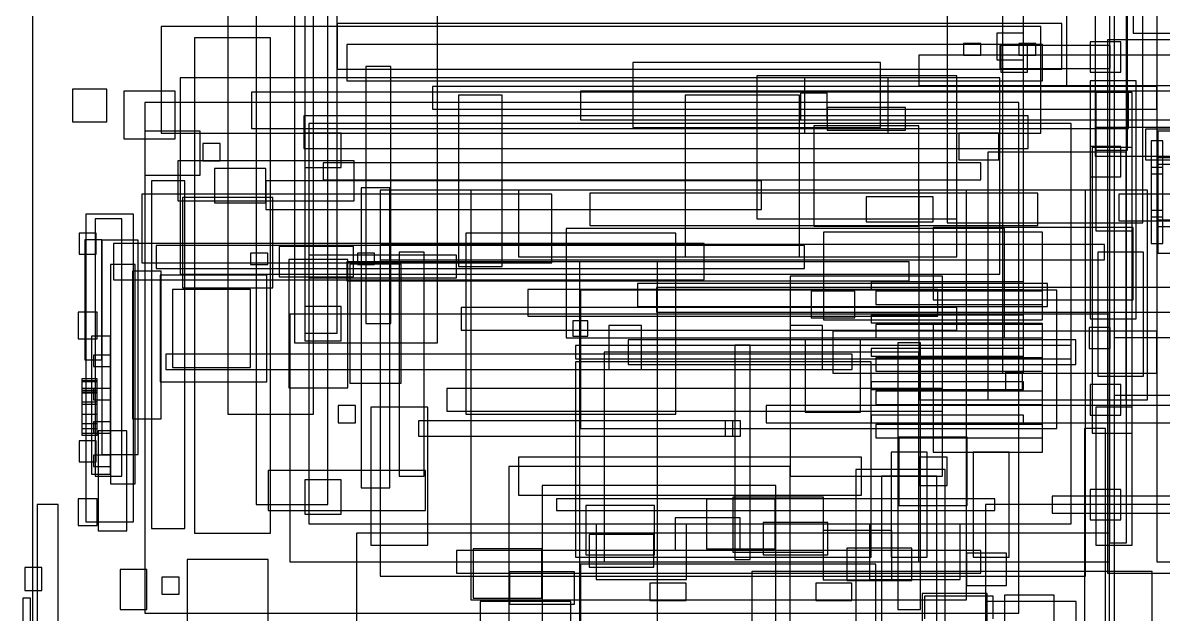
# Model space of a CAD drawing. Header units: millimetres. Extents: x -18 to 5970, y -985 to 4490.
# Drawn here: x -10 to 1186, y 3205 to 3826 of the extents above; entities that cross this region are included whole.
import ezdxf

# ---------------------------------------------------------------- set-up
doc = ezdxf.new("R2010")
doc.units = ezdxf.units.MM

msp = doc.modelspace()

# ---------------------------------------------------------------- linework, layer by layer
at = {"layer": 'AS_FITTED_ROUTES'}
for p, q in [((705, 3594), (85, 3594)), ((85, 3594), (85, 3556)), ((810, 3592), (130, 3592)), ((130, 3592), (130, 3568)), ((1125, 3593), (365, 3593)), ((365, 3593), (365, 3577)), ((705, 3556), (705, 3594)), ((810, 3568), (810, 3592)), ((1125, 3577), (1125, 3593)), ((130, 3568), (810, 3568)), ((920, 3575), (330, 3575)), ((330, 3575), (330, 3555)), ((365, 3577), (1125, 3577)), ((920, 3555), (920, 3575)), ((85, 3556), (705, 3556)), ((330, 3555), (920, 3555)), ((950, 3546), (520, 3546)), ((520, 3546), (520, 3518)), ((1065, 3552), (635, 3552)), ((635, 3552), (635, 3528)), ((1305, 3548), (655, 3548)), ((655, 3548), (655, 3522)), ((950, 3518), (950, 3546)), ((1065, 3528), (1065, 3552)), ((520, 3518), (950, 3518)), ((635, 3528), (1065, 3528)), ((655, 3522), (1305, 3522)), ((1131, 3506), (1109, 3506)), ((1109, 3506), (1109, 3484)), ((1131, 3484), (1131, 3506)), ((1095, 3493), (625, 3493)), ((625, 3493), (625, 3467)), ((1095, 3467), (1095, 3493)), ((1109, 3484), (1131, 3484)), ((860, 3478), (140, 3478)), ((140, 3478), (140, 3462)), ((860, 3462), (860, 3478)), ((140, 3462), (860, 3462)), ((625, 3467), (1095, 3467)), ((1039, 3459), (1021, 3459)), ((1021, 3459), (1021, 3441)), ((1039, 3441), (1039, 3459)), ((955, 3442), (435, 3442)), ((435, 3442), (435, 3418)), ((955, 3418), (955, 3442)), ((1021, 3441), (1039, 3441)), ((339, 3424), (321, 3424)), ((321, 3424), (321, 3406)), ((339, 3406), (339, 3424)), ((1330, 3424), (770, 3424)), ((770, 3424), (770, 3406)), ((435, 3418), (955, 3418)), ((321, 3406), (339, 3406)), ((770, 3406), (1330, 3406)), ((1126, 3400), (1104, 3400)), ((1104, 3400), (1104, 3120)), ((1126, 3120), (1126, 3400)), ((1850, 3329), (1070, 3329)), ((1070, 3329), (1070, 3311)), ((1010, 3326), (550, 3326)), ((550, 3326), (550, 3314)), ((1010, 3314), (1010, 3326)), ((550, 3314), (1010, 3314)), ((1070, 3311), (1850, 3311)), ((995, 3272), (445, 3272)), ((445, 3272), (445, 3248)), ((995, 3248), (995, 3272)), ((154, 3244), (136, 3244)), ((136, 3244), (136, 3226)), ((154, 3226), (154, 3244)), ((445, 3248), (995, 3248)), ((136, 3226), (154, 3226))]:
    msp.add_line(p, q, dxfattribs=at)
at = {"layer": 'BODY'}
for p, q in [((1155, 4335), (1155, 3815)), ((1180, 4110), (1180, 3260)), ((1180, 4110), (1180, 3260)), ((1115, 4077), (1115, 3692)), ((1115, 4077), (1115, 3692)), ((1149, 3692), (1149, 4077)), ((1149, 3692), (1149, 4077)), ((1130, 4060), (1130, 3280)), ((1130, 4060), (1130, 3280)), ((1148, 3280), (1148, 4060)), ((1148, 3280), (1148, 4060)), ((1018, 3968), (1018, 3458)), ((1018, 3968), (1018, 3458)), ((1040, 3458), (1040, 3968)), ((1040, 3458), (1040, 3968)), ((1135, 3970), (1135, 3190)), ((960, 3910), (960, 3616)), ((960, 3910), (960, 3616)), ((1165, 3616), (1165, 3910)), ((1165, 3616), (1165, 3910)), ((1085, 3870), (1085, 3760)), ((1058, 3822), (135, 3822)), ((135, 3822), (135, 3710)), ((1080, 3825), (320, 3825)), ((320, 3825), (320, 3777)), ((1058, 3710), (1058, 3822)), ((1080, 3777), (1080, 3825)), ((250, 3810), (170, 3810)), ((170, 3810), (170, 3290)), ((250, 3290), (250, 3810)), ((1040, 3815), (1012, 3815)), ((1012, 3815), (1012, 3787)), ((1040, 3787), (1040, 3815)), ((1142, 3806), (1110, 3806)), ((1110, 3806), (1110, 3774)), ((1142, 3806), (1110, 3806)), ((1110, 3806), (1110, 3774)), ((1938, 3808), (1128, 3808)), ((1128, 3808), (1128, 3248)), ((1938, 3808), (1128, 3808)), ((1128, 3808), (1128, 3248)), ((1142, 3774), (1142, 3806)), ((1142, 3774), (1142, 3806)), ((1155, 3815), (1235, 3815)), ((1060, 3803), (330, 3803)), ((330, 3803), (330, 3765)), ((1060, 3803), (330, 3803)), ((330, 3803), (330, 3765)), ((995, 3804), (977, 3804)), ((977, 3804), (977, 3792)), ((995, 3804), (977, 3804)), ((977, 3804), (977, 3792)), ((995, 3792), (995, 3804)), ((995, 3792), (995, 3804)), ((1131, 3802), (1015, 3802)), ((1015, 3802), (1015, 3778)), ((1131, 3802), (1015, 3802)), ((1015, 3802), (1015, 3778)), ((1044, 3802), (1016, 3802)), ((1016, 3802), (1016, 3774)), ((1044, 3802), (1016, 3802)), ((1016, 3802), (1016, 3774)), ((1053, 3804), (1035, 3804)), ((1035, 3804), (1035, 3792)), ((1053, 3804), (1035, 3804)), ((1035, 3804), (1035, 3792)), ((1044, 3774), (1044, 3802)), ((1044, 3774), (1044, 3802)), ((1053, 3792), (1053, 3804)), ((1053, 3792), (1053, 3804)), ((1060, 3765), (1060, 3803)), ((1060, 3765), (1060, 3803)), ((1131, 3778), (1131, 3802)), ((1131, 3778), (1131, 3802)), ((1450, 3792), (930, 3792)), ((930, 3792), (930, 3760)), ((977, 3792), (995, 3792)), ((977, 3792), (995, 3792)), ((1012, 3787), (1040, 3787)), ((1035, 3792), (1053, 3792)), ((1035, 3792), (1053, 3792)), ((320, 3777), (1080, 3777)), ((1015, 3778), (1131, 3778)), ((1015, 3778), (1131, 3778)), ((1016, 3774), (1044, 3774)), ((1016, 3774), (1044, 3774)), ((1110, 3774), (1142, 3774)), ((1110, 3774), (1142, 3774)), ((1015, 3768), (155, 3768)), ((155, 3768), (155, 3562)), ((1015, 3768), (155, 3768)), ((155, 3768), (155, 3562)), ((330, 3765), (1060, 3765)), ((330, 3765), (1060, 3765)), ((1180, 3759), (420, 3759)), ((420, 3759), (420, 3735)), ((1180, 3759), (420, 3759)), ((420, 3759), (420, 3735)), ((898, 3768), (810, 3768)), ((810, 3768), (810, 3710)), ((898, 3768), (810, 3768)), ((810, 3768), (810, 3710)), ((898, 3710), (898, 3768)), ((898, 3710), (898, 3768)), ((930, 3760), (1450, 3760)), ((1015, 3562), (1015, 3768)), ((1015, 3562), (1015, 3768)), ((1085, 3760), (1275, 3760)), ((1180, 3735), (1180, 3759)), ((1180, 3735), (1180, 3759)), ((78, 3756), (42, 3756)), ((42, 3756), (42, 3722)), ((78, 3722), (78, 3756)), ((150, 3754), (96, 3754)), ((96, 3754), (96, 3704)), ((150, 3704), (150, 3754)), ((1150, 3753), (230, 3753)), ((230, 3753), (230, 3715)), ((1225, 3754), (575, 3754)), ((575, 3754), (575, 3724)), ((1225, 3754), (575, 3754)), ((575, 3754), (575, 3724)), ((834, 3752), (806, 3752)), ((806, 3752), (806, 3724)), ((834, 3752), (806, 3752)), ((806, 3752), (806, 3724)), ((834, 3724), (834, 3752)), ((834, 3724), (834, 3752)), ((1154, 3752.5), (1116, 3752.5)), ((1116, 3752.5), (1116, 3607.5)), ((1154, 3752.5), (1116, 3752.5)), ((1116, 3752.5), (1116, 3607.5)), ((1150, 3715), (1150, 3753)), ((1154, 3607.5), (1154, 3752.5)), ((1154, 3607.5), (1154, 3752.5)), ((1035, 3742), (118, 3742)), ((118, 3742), (118, 3206)), ((1035, 3742), (118, 3742)), ((118, 3742), (118, 3206)), ((420, 3735), (1180, 3735)), ((420, 3735), (1180, 3735)), ((1035, 3206), (1035, 3742)), ((1035, 3206), (1035, 3742)), ((42, 3722), (78, 3722)), ((1045, 3728), (285, 3728)), ((285, 3728), (285, 3694)), ((575, 3724), (1225, 3724)), ((575, 3724), (1225, 3724)), ((806, 3724), (834, 3724)), ((806, 3724), (834, 3724)), ((1045, 3694), (1045, 3728)), ((176, 3712), (118, 3712)), ((118, 3712), (118, 3666)), ((135, 3710), (1058, 3710)), ((176, 3666), (176, 3712)), ((230, 3715), (1150, 3715)), ((1090, 3720), (290, 3720)), ((290, 3720), (290, 3300)), ((1090, 3720), (290, 3720)), ((290, 3720), (290, 3300)), ((810, 3710), (898, 3710)), ((810, 3710), (898, 3710)), ((1014, 3710), (972, 3710)), ((972, 3710), (972, 3682)), ((1014, 3682), (1014, 3710)), ((1090, 3300), (1090, 3720)), ((1090, 3300), (1090, 3720)), ((1675, 3716), (1115, 3716)), ((1115, 3716), (1115, 3686)), ((1675, 3716), (1115, 3716)), ((1115, 3716), (1115, 3686)), ((96, 3704), (150, 3704)), ((285, 3694), (1045, 3694)), ((1142, 3696), (1110, 3696)), ((1110, 3696), (1110, 3664)), ((1142, 3696), (1110, 3696)), ((1110, 3696), (1110, 3664)), ((1115, 3692), (1149, 3692)), ((1115, 3692), (1149, 3692)), ((1115, 3686), (1675, 3686)), ((1115, 3686), (1675, 3686)), ((1142, 3664), (1142, 3696)), ((1142, 3664), (1142, 3696)), ((995, 3679), (305, 3679)), ((305, 3679), (305, 3661)), ((972, 3682), (1014, 3682)), ((995, 3661), (995, 3679)), ((118, 3666), (176, 3666)), ((1110, 3664), (1142, 3664)), ((1110, 3664), (1142, 3664)), ((305, 3661), (995, 3661)), ((1105, 3650), (365, 3650)), ((365, 3650), (365, 3245)), ((1105, 3650), (365, 3650)), ((365, 3650), (365, 3245)), ((1105, 3245), (1105, 3650)), ((1105, 3245), (1105, 3650)), ((1920, 3646), (1140, 3646)), ((1140, 3646), (1140, 3618)), ((1920, 3646), (1140, 3646)), ((1140, 3646), (1140, 3618)), ((960, 3616), (1165, 3616)), ((960, 3616), (1165, 3616)), ((1140, 3618), (1920, 3618)), ((1140, 3618), (1920, 3618)), ((1116, 3607.5), (1154, 3607.5)), ((1116, 3607.5), (1154, 3607.5)), ((155, 3562), (1015, 3562)), ((155, 3562), (1015, 3562)), ((1040, 3554), (880, 3554)), ((880, 3554), (880, 3546)), ((1040, 3554), (880, 3554)), ((880, 3554), (880, 3546)), ((1040, 3546), (1040, 3554)), ((1040, 3546), (1040, 3554)), ((880, 3546), (1040, 3546)), ((880, 3546), (1040, 3546)), ((1060, 3544), (885, 3544)), ((885, 3544), (885, 3530)), ((1060, 3544), (885, 3544)), ((885, 3544), (885, 3530)), ((1060, 3530), (1060, 3544)), ((1060, 3530), (1060, 3544)), ((885, 3530), (1060, 3530)), ((885, 3530), (1060, 3530)), ((1130, 3520), (270, 3520)), ((270, 3520), (270, 3260)), ((1130, 3520), (270, 3520)), ((270, 3520), (270, 3260)), ((1040, 3519), (880, 3519)), ((880, 3519), (880, 3511)), ((1040, 3519), (880, 3519)), ((880, 3519), (880, 3511)), ((1040, 3511), (1040, 3519)), ((1040, 3511), (1040, 3519)), ((1130, 3260), (1130, 3520)), ((1130, 3260), (1130, 3520)), ((880, 3511), (1040, 3511)), ((880, 3511), (1040, 3511)), ((1060, 3509), (885, 3509)), ((885, 3509), (885, 3495)), ((1060, 3509), (885, 3509)), ((885, 3509), (885, 3495)), ((1060, 3495), (1060, 3509)), ((1060, 3495), (1060, 3509)), ((885, 3495), (1060, 3495)), ((885, 3495), (1060, 3495)), ((1040, 3484), (880, 3484)), ((880, 3484), (880, 3476)), ((1040, 3484), (880, 3484)), ((880, 3484), (880, 3476)), ((1040, 3476), (1040, 3484)), ((1040, 3476), (1040, 3484)), ((880, 3476), (1040, 3476)), ((880, 3476), (1040, 3476)), ((1060, 3474), (885, 3474)), ((885, 3474), (885, 3460)), ((1060, 3474), (885, 3474)), ((885, 3474), (885, 3460)), ((1060, 3460), (1060, 3474)), ((1060, 3460), (1060, 3474)), ((885, 3460), (1060, 3460)), ((885, 3460), (1060, 3460)), ((1018, 3458), (1040, 3458)), ((1018, 3458), (1040, 3458)), ((1040, 3449), (880, 3449)), ((880, 3449), (880, 3441)), ((1040, 3449), (880, 3449)), ((880, 3449), (880, 3441)), ((1040, 3441), (1040, 3449)), ((1040, 3441), (1040, 3449)), ((1142, 3446), (1110, 3446)), ((1110, 3446), (1110, 3414)), ((1142, 3446), (1110, 3446)), ((1110, 3446), (1110, 3414)), ((1142, 3414), (1142, 3446)), ((1142, 3414), (1142, 3446)), ((880, 3441), (1040, 3441)), ((880, 3441), (1040, 3441)), ((1060, 3439), (885, 3439)), ((885, 3439), (885, 3425)), ((1060, 3439), (885, 3439)), ((885, 3439), (885, 3425)), ((1060, 3425), (1060, 3439)), ((1060, 3425), (1060, 3439)), ((885, 3425), (1060, 3425)), ((885, 3425), (1060, 3425)), ((1154, 3422.5), (1116, 3422.5)), ((1116, 3422.5), (1116, 3277.5)), ((1154, 3422.5), (1116, 3422.5)), ((1116, 3422.5), (1116, 3277.5)), ((1154, 3277.5), (1154, 3422.5)), ((1154, 3277.5), (1154, 3422.5)), ((1040, 3414), (880, 3414)), ((880, 3414), (880, 3406)), ((1040, 3414), (880, 3414)), ((880, 3414), (880, 3406)), ((1040, 3406), (1040, 3414)), ((1040, 3406), (1040, 3414)), ((1110, 3414), (1142, 3414)), ((1110, 3414), (1142, 3414)), ((880, 3406), (1040, 3406)), ((880, 3406), (1040, 3406)), ((1060, 3404), (885, 3404)), ((885, 3404), (885, 3390)), ((1060, 3404), (885, 3404)), ((885, 3404), (885, 3390)), ((1060, 3390), (1060, 3404)), ((1060, 3390), (1060, 3404)), ((885, 3390), (1060, 3390)), ((885, 3390), (1060, 3390)), ((1142, 3336), (1110, 3336)), ((1110, 3336), (1110, 3304)), ((1142, 3336), (1110, 3336)), ((1110, 3336), (1110, 3304)), ((1142, 3304), (1142, 3336)), ((1142, 3304), (1142, 3336)), ((652.796, 3319.15), (580.796, 3319.15)), ((580.796, 3319.15), (580.796, 3267.15)), ((652.796, 3319.15), (580.796, 3319.15)), ((580.796, 3319.15), (580.796, 3267.15)), ((652.796, 3267.15), (652.796, 3319.15)), ((652.796, 3267.15), (652.796, 3319.15)), ((779.334, 3325.781), (707.334, 3325.781)), ((707.334, 3325.781), (707.334, 3273.781)), ((779.334, 3325.781), (707.334, 3325.781)), ((707.334, 3325.781), (707.334, 3273.781)), ((779.334, 3273.781), (779.334, 3325.781)), ((779.334, 3273.781), (779.334, 3325.781)), ((3050, 3320), (1000, 3320)), ((1000, 3320), (1000, 3165)), ((3050, 3320), (1000, 3320)), ((1000, 3320), (1000, 3165)), ((742.632, 3306.079), (674.632, 3306.079)), ((674.632, 3306.079), (674.632, 3272.079)), ((742.632, 3306.079), (674.632, 3306.079)), ((674.632, 3306.079), (674.632, 3272.079)), ((742.632, 3272.079), (742.632, 3306.079)), ((742.632, 3272.079), (742.632, 3306.079)), ((1110, 3304), (1142, 3304)), ((1110, 3304), (1142, 3304)), ((290, 3300), (1090, 3300)), ((290, 3300), (1090, 3300)), ((834.639, 3301.257), (766.639, 3301.257)), ((766.639, 3301.257), (766.639, 3267.257)), ((834.639, 3301.257), (766.639, 3301.257)), ((766.639, 3301.257), (766.639, 3267.257)), ((901.728, 3292.986), (829.728, 3292.986)), ((829.728, 3292.986), (829.728, 3240.986)), ((901.728, 3292.986), (829.728, 3292.986)), ((829.728, 3292.986), (829.728, 3240.986)), ((834.639, 3267.257), (834.639, 3301.257)), ((834.639, 3267.257), (834.639, 3301.257)), ((901.728, 3240.986), (901.728, 3292.986)), ((901.728, 3240.986), (901.728, 3292.986)), ((170, 3290), (250, 3290)), ((652.192, 3288.499), (584.192, 3288.499)), ((584.192, 3288.499), (584.192, 3254.499)), ((652.192, 3288.499), (584.192, 3288.499)), ((584.192, 3288.499), (584.192, 3254.499)), ((652.192, 3254.499), (652.192, 3288.499)), ((652.192, 3254.499), (652.192, 3288.499)), ((1130, 3280), (1148, 3280)), ((1130, 3280), (1148, 3280)), ((534.5, 3273.74), (462.5, 3273.74)), ((462.5, 3273.74), (462.5, 3221.74)), ((534.5, 3273.74), (462.5, 3273.74)), ((462.5, 3273.74), (462.5, 3221.74)), ((534.5, 3221.74), (534.5, 3273.74)), ((534.5, 3221.74), (534.5, 3273.74)), ((580.796, 3267.15), (652.796, 3267.15)), ((580.796, 3267.15), (652.796, 3267.15)), ((674.632, 3272.079), (742.632, 3272.079)), ((674.632, 3272.079), (742.632, 3272.079)), ((707.334, 3273.781), (779.334, 3273.781)), ((707.334, 3273.781), (779.334, 3273.781)), ((766.639, 3267.257), (834.639, 3267.257)), ((766.639, 3267.257), (834.639, 3267.257)), ((922.746, 3274.32), (854.746, 3274.32)), ((854.746, 3274.32), (854.746, 3240.32)), ((922.746, 3274.32), (854.746, 3274.32)), ((854.746, 3274.32), (854.746, 3240.32)), ((922.746, 3240.32), (922.746, 3274.32)), ((922.746, 3240.32), (922.746, 3274.32)), ((1022, 3269), (980, 3269)), ((980, 3269), (980, 3235)), ((1022, 3235), (1022, 3269)), ((1116, 3277.5), (1154, 3277.5)), ((1116, 3277.5), (1154, 3277.5)), ((270, 3260), (1130, 3260)), ((270, 3260), (1130, 3260)), ((584.192, 3254.499), (652.192, 3254.499)), ((584.192, 3254.499), (652.192, 3254.499)), ((1180, 3260), (1980, 3260)), ((1180, 3260), (1980, 3260)), ((120, 3252), (92, 3252)), ((92, 3252), (92, 3210)), ((120, 3210), (120, 3252)), ((365, 3245), (1105, 3245)), ((365, 3245), (1105, 3245)), ((568.691, 3249.562), (500.691, 3249.562)), ((500.691, 3249.562), (500.691, 3215.562)), ((568.691, 3249.562), (500.691, 3249.562)), ((500.691, 3249.562), (500.691, 3215.562)), ((568.691, 3215.562), (568.691, 3249.562)), ((568.691, 3215.562), (568.691, 3249.562)), ((1128, 3248), (1938, 3248)), ((1128, 3248), (1938, 3248)), ((829.728, 3240.986), (901.728, 3240.986)), ((829.728, 3240.986), (901.728, 3240.986)), ((854.746, 3240.32), (922.746, 3240.32)), ((854.746, 3240.32), (922.746, 3240.32)), ((980, 3235), (1022, 3235)), ((462.5, 3221.74), (534.5, 3221.74)), ((462.5, 3221.74), (534.5, 3221.74)), ((1001.72, 3226.868), (933.72, 3226.868)), ((933.72, 3226.868), (933.72, 3192.868)), ((1001.72, 3226.868), (933.72, 3226.868)), ((933.72, 3226.868), (933.72, 3192.868)), ((1007.998, 3223.974), (935.998, 3223.974)), ((935.998, 3223.974), (935.998, 3200)), ((1007.998, 3223.974), (935.998, 3223.974)), ((935.998, 3223.974), (935.998, 3200)), ((1001.72, 3192.868), (1001.72, 3226.868)), ((1001.72, 3192.868), (1001.72, 3226.868)), ((1007.998, 3200), (1007.998, 3223.974)), ((1007.998, 3200), (1007.998, 3223.974)), ((92, 3210), (120, 3210)), ((500.691, 3215.562), (568.691, 3215.562)), ((500.691, 3215.562), (568.691, 3215.562)), ((118, 3206), (1035, 3206)), ((118, 3206), (1035, 3206))]:
    msp.add_line(p, q, dxfattribs=at)
at = {"layer": 'CHASSIS'}
for p, q in [((795, 3360), (500, 3360)), ((500, 3360), (500, 3100)), ((795, 3100), (795, 3360)), ((780, 3340), (535, 3340)), ((535, 3340), (535, 3110)), ((780, 3110), (780, 3340))]:
    msp.add_line(p, q, dxfattribs=at)
at = {"layer": 'DATUM'}
for p, q in [((286, 3865), (286, 3500)), ((320, 3500), (320, 3865)), ((205, 3845), (205, 3415)), ((295, 3415), (295, 3845)), ((197, 3699), (179, 3699)), ((179, 3699), (179, 3681)), ((197, 3681), (197, 3699)), ((337.5, 3681), (152.5, 3681)), ((152.5, 3681), (152.5, 3639)), ((179, 3681), (197, 3681)), ((337.5, 3639), (337.5, 3681)), ((765, 3660), (245, 3660)), ((245, 3660), (245, 3630)), ((375, 3652.5), (345, 3652.5)), ((345, 3652.5), (345, 3337.5)), ((375, 3337.5), (375, 3652.5)), ((765, 3630), (765, 3660)), ((152.5, 3639), (337.5, 3639)), ((245, 3630), (765, 3630)), ((583, 3513), (567, 3513)), ((567, 3513), (567, 3497)), ((583, 3497), (583, 3513)), ((286, 3500), (320, 3500)), ((567, 3497), (583, 3497)), ((753, 3487.5), (737, 3487.5)), ((737, 3487.5), (737, 3262.5)), ((753, 3262.5), (753, 3487.5)), ((205, 3415), (295, 3415)), ((735, 3408), (405, 3408)), ((405, 3408), (405, 3392)), ((743, 3408), (727, 3408)), ((727, 3408), (727, 3392)), ((735, 3392), (735, 3408)), ((743, 3392), (743, 3408)), ((405, 3392), (735, 3392)), ((727, 3392), (743, 3392)), ((412.5, 3356), (247.5, 3356)), ((247.5, 3356), (247.5, 3314)), ((412.5, 3314), (412.5, 3356)), ((345, 3337.5), (375, 3337.5)), ((247.5, 3314), (412.5, 3314)), ((737, 3262.5), (753, 3262.5))]:
    msp.add_line(p, q, dxfattribs=at)
at = {"layer": 'ENGINE_BAY'}
for p, q in [((235, 3840), (235, 3320)), ((310, 3320), (310, 3840)), ((890, 3784), (630, 3784)), ((630, 3784), (630, 3716)), ((890, 3716), (890, 3784)), ((376, 3780), (350, 3780)), ((350, 3780), (350, 3510)), ((376, 3510), (376, 3780)), ((970, 3770), (760, 3770)), ((760, 3770), (760, 3620)), ((970, 3620), (970, 3770)), ((1158, 3765), (1110, 3765)), ((1110, 3765), (1110, 3515)), ((1158, 3515), (1158, 3765)), ((493, 3750), (447, 3750)), ((447, 3750), (447, 3570)), ((493, 3750), (447, 3750)), ((447, 3750), (447, 3570)), ((493, 3750), (447, 3750)), ((447, 3750), (447, 3570)), ((493, 3750), (447, 3750)), ((447, 3750), (447, 3570)), ((493, 3750), (447, 3750)), ((447, 3750), (447, 3570)), ((493, 3750), (447, 3750)), ((447, 3750), (447, 3570)), ((493, 3570), (493, 3750)), ((493, 3570), (493, 3750)), ((493, 3570), (493, 3750)), ((493, 3570), (493, 3750)), ((493, 3570), (493, 3750)), ((493, 3570), (493, 3750)), ((805, 3750), (685, 3750)), ((685, 3750), (685, 3580)), ((805, 3580), (805, 3750)), ((916, 3737), (834, 3737)), ((834, 3737), (834, 3713)), ((916, 3713), (916, 3737)), ((324, 3709.865), (286, 3709.865)), ((286, 3709.865), (286, 3673.865)), ((324, 3709.865), (286, 3709.865)), ((286, 3709.865), (286, 3673.865)), ((324, 3673.865), (324, 3709.865)), ((324, 3673.865), (324, 3709.865)), ((630, 3716), (890, 3716)), ((930, 3717.5), (820, 3717.5)), ((820, 3717.5), (820, 3612.5)), ((834, 3713), (916, 3713)), ((930, 3612.5), (930, 3717.5)), ((1147.5, 3690), (1002.5, 3690)), ((1002.5, 3690), (1002.5, 3430)), ((1154, 3695), (1112, 3695)), ((1112, 3695), (1112, 3395)), ((1147.5, 3430), (1147.5, 3690)), ((1154, 3395), (1154, 3695)), ((286, 3673.865), (324, 3673.865)), ((286, 3673.865), (324, 3673.865)), ((245, 3673), (191, 3673)), ((191, 3673), (191, 3637)), ((245, 3637), (245, 3673)), ((980, 3650), (460, 3650)), ((460, 3650), (460, 3220)), ((970, 3650), (510, 3650)), ((510, 3650), (510, 3580)), ((1170, 3650), (930, 3650)), ((930, 3650), (930, 3430)), ((970, 3580), (970, 3650)), ((980, 3220), (980, 3650)), ((1170, 3430), (1170, 3650)), ((545, 3646), (115, 3646)), ((115, 3646), (115, 3574)), ((252.5, 3642.5), (157.5, 3642.5)), ((157.5, 3642.5), (157.5, 3547.5)), ((252.5, 3547.5), (252.5, 3642.5)), ((545, 3574), (545, 3646)), ((1055, 3647), (585, 3647)), ((585, 3647), (585, 3613)), ((945, 3643), (875, 3643)), ((875, 3643), (875, 3617)), ((945, 3617), (945, 3643)), ((1055, 3613), (1055, 3647)), ((191, 3637), (245, 3637)), ((760, 3620), (970, 3620)), ((875, 3617), (945, 3617)), ((675, 3605), (455, 3605)), ((455, 3605), (455, 3415)), ((1020, 3610), (560, 3610)), ((560, 3610), (560, 3495)), ((585, 3613), (1055, 3613)), ((675, 3415), (675, 3605)), ((820, 3612.5), (930, 3612.5)), ((1060, 3606), (830, 3606)), ((830, 3606), (830, 3514)), ((1155, 3611), (945, 3611)), ((945, 3611), (945, 3535)), ((1020, 3495), (1020, 3610)), ((1060, 3514), (1060, 3606)), ((1155, 3535), (1155, 3611)), ((411, 3585), (385, 3585)), ((385, 3585), (385, 3350)), ((411, 3350), (411, 3585)), ((510, 3580), (970, 3580)), ((685, 3580), (805, 3580)), ((115, 3574), (545, 3574)), ((331, 3577.5), (269, 3577.5)), ((269, 3577.5), (269, 3442.5)), ((331, 3442.5), (331, 3577.5)), ((387, 3572.5), (333, 3572.5)), ((333, 3572.5), (333, 3447.5)), ((387, 3447.5), (387, 3572.5)), ((447, 3570), (493, 3570)), ((447, 3570), (493, 3570)), ((447, 3570), (493, 3570)), ((447, 3570), (493, 3570)), ((447, 3570), (493, 3570)), ((447, 3570), (493, 3570)), ((656, 3575), (574, 3575)), ((574, 3575), (574, 3115)), ((656, 3115), (656, 3575)), ((955, 3560), (795, 3560)), ((795, 3560), (795, 3350)), ((955, 3350), (955, 3560)), ((157.5, 3547.5), (252.5, 3547.5)), ((1075, 3545), (575, 3545)), ((575, 3545), (575, 3400)), ((863, 3544), (817, 3544)), ((817, 3544), (817, 3516)), ((863, 3516), (863, 3544)), ((1075, 3400), (1075, 3545)), ((945, 3535), (1155, 3535)), ((324, 3528), (286, 3528)), ((286, 3528), (286, 3492)), ((324, 3528), (286, 3528)), ((286, 3528), (286, 3492)), ((324, 3492), (324, 3528)), ((324, 3492), (324, 3528)), ((970, 3527), (450, 3527)), ((450, 3527), (450, 3503)), ((970, 3503), (970, 3527)), ((350, 3510), (376, 3510)), ((639, 3508), (605, 3508)), ((605, 3508), (605, 3462)), ((639, 3462), (639, 3508)), ((829, 3508), (795, 3508)), ((795, 3508), (795, 3462)), ((817, 3516), (863, 3516)), ((829, 3462), (829, 3508)), ((830, 3514), (1060, 3514)), ((1110, 3515), (1158, 3515)), ((450, 3503), (970, 3503)), ((560, 3495), (1020, 3495)), ((1180, 3502), (840, 3502)), ((840, 3502), (840, 3458)), ((1180, 3458), (1180, 3502)), ((286, 3492), (324, 3492)), ((286, 3492), (324, 3492)), ((1090, 3487), (570, 3487)), ((570, 3487), (570, 3473)), ((869, 3493), (811, 3493)), ((811, 3493), (811, 3417)), ((869, 3417), (869, 3493)), ((1090, 3473), (1090, 3487)), ((570, 3473), (1090, 3473)), ((880, 3470), (570, 3470)), ((570, 3470), (570, 3265)), ((930, 3480), (600, 3480)), ((600, 3480), (600, 3260)), ((880, 3265), (880, 3470)), ((930, 3260), (930, 3480)), ((605, 3462), (639, 3462)), ((795, 3462), (829, 3462)), ((840, 3458), (1180, 3458)), ((333, 3447.5), (387, 3447.5)), ((269, 3442.5), (331, 3442.5)), ((415, 3422.5), (355, 3422.5)), ((355, 3422.5), (355, 3277.5)), ((415, 3277.5), (415, 3422.5)), ((930, 3430), (1170, 3430)), ((1002.5, 3430), (1147.5, 3430)), ((455, 3415), (675, 3415)), ((811, 3417), (869, 3417)), ((575, 3400), (1075, 3400)), ((1112, 3395), (1154, 3395)), ((870, 3370), (510, 3370)), ((510, 3370), (510, 3330)), ((870, 3330), (870, 3370)), ((324, 3346.135), (286, 3346.135)), ((286, 3346.135), (286, 3310.135)), ((324, 3346.135), (286, 3346.135)), ((286, 3346.135), (286, 3310.135)), ((324, 3310.135), (324, 3346.135)), ((324, 3310.135), (324, 3346.135)), ((385, 3350), (411, 3350)), ((795, 3350), (955, 3350)), ((510, 3330), (870, 3330)), ((235, 3320), (310, 3320)), ((286, 3310.135), (324, 3310.135)), ((286, 3310.135), (324, 3310.135)), ((355, 3277.5), (415, 3277.5)), ((247.5, 3262.5), (162.5, 3262.5)), ((162.5, 3262.5), (162.5, 3177.5)), ((247.5, 3177.5), (247.5, 3262.5)), ((570, 3265), (880, 3265)), ((885, 3257.5), (575, 3257.5)), ((575, 3257.5), (575, 3102.5)), ((600, 3260), (930, 3260)), ((885, 3102.5), (885, 3257.5)), ((460, 3220), (980, 3220))]:
    msp.add_line(p, q, dxfattribs=at)
at = {"layer": 'EXHAUST'}
for p, q in [((1072, 3225), (1020, 3225)), ((1020, 3225), (1020, 3090)), ((1072, 3090), (1072, 3225))]:
    msp.add_line(p, q, dxfattribs=at)
at = {"layer": 'FRONT_DETAIL'}
for p, q in [((160, 3660), (125, 3660)), ((125, 3660), (125, 3295)), ((160, 3295), (160, 3660)), ((106, 3625), (56, 3625)), ((56, 3625), (56, 3302)), ((94, 3620), (66, 3620)), ((66, 3620), (66, 3350)), ((94, 3620), (66, 3620)), ((66, 3620), (66, 3350)), ((94, 3350), (94, 3620)), ((94, 3350), (94, 3620)), ((106, 3302), (106, 3625)), ((67, 3605), (49, 3605)), ((49, 3605), (49, 3583)), ((67, 3605), (49, 3605)), ((49, 3605), (49, 3583)), ((67, 3583), (67, 3605)), ((67, 3583), (67, 3605)), ((73, 3598), (55, 3598)), ((55, 3598), (55, 3472)), ((73, 3598), (55, 3598)), ((55, 3598), (55, 3472)), ((73, 3472), (73, 3598)), ((73, 3472), (73, 3598)), ((111, 3597.5), (73, 3597.5)), ((73, 3597.5), (73, 3372.5)), ((111, 3597.5), (73, 3597.5)), ((73, 3597.5), (73, 3372.5)), ((111, 3372.5), (111, 3597.5)), ((111, 3372.5), (111, 3597.5)), ((337, 3591), (259, 3591)), ((259, 3591), (259, 3559)), ((337, 3591), (259, 3591)), ((259, 3591), (259, 3559)), ((337, 3559), (337, 3591)), ((337, 3559), (337, 3591)), ((49, 3583), (67, 3583)), ((49, 3583), (67, 3583)), ((247, 3584), (229, 3584)), ((229, 3584), (229, 3572)), ((247, 3584), (229, 3584)), ((229, 3584), (229, 3572)), ((247, 3572), (247, 3584)), ((247, 3572), (247, 3584)), ((445, 3582), (290, 3582)), ((290, 3582), (290, 3558)), ((445, 3582), (290, 3582)), ((290, 3582), (290, 3558)), ((359, 3584), (341, 3584)), ((341, 3584), (341, 3572)), ((359, 3584), (341, 3584)), ((341, 3584), (341, 3572)), ((359, 3572), (359, 3584)), ((359, 3572), (359, 3584)), ((445, 3558), (445, 3582)), ((445, 3558), (445, 3582)), ((108, 3572), (82, 3572)), ((82, 3572), (82, 3342)), ((108, 3572), (82, 3572)), ((82, 3572), (82, 3342)), ((108, 3572), (82, 3572)), ((82, 3572), (82, 3342)), ((108, 3572), (82, 3572)), ((82, 3572), (82, 3342)), ((108, 3572), (82, 3572)), ((82, 3572), (82, 3342)), ((108, 3572), (82, 3572)), ((82, 3572), (82, 3342)), ((108, 3572), (82, 3572)), ((82, 3572), (82, 3342)), ((108, 3342), (108, 3572)), ((108, 3342), (108, 3572)), ((108, 3342), (108, 3572)), ((108, 3342), (108, 3572)), ((108, 3342), (108, 3572)), ((108, 3342), (108, 3572)), ((108, 3342), (108, 3572)), ((229, 3572), (247, 3572)), ((229, 3572), (247, 3572)), ((341, 3572), (359, 3572)), ((341, 3572), (359, 3572)), ((135, 3565), (105, 3565)), ((105, 3565), (105, 3410)), ((246, 3561), (134, 3561)), ((134, 3561), (134, 3449)), ((246, 3561), (134, 3561)), ((134, 3561), (134, 3449)), ((135, 3410), (135, 3565)), ((246, 3449), (246, 3561)), ((246, 3449), (246, 3561)), ((259, 3559), (337, 3559)), ((259, 3559), (337, 3559)), ((290, 3558), (445, 3558)), ((290, 3558), (445, 3558)), ((229, 3546), (147, 3546)), ((147, 3546), (147, 3464)), ((229, 3546), (147, 3546)), ((147, 3546), (147, 3464)), ((229, 3464), (229, 3546)), ((229, 3464), (229, 3546)), ((68, 3522), (48, 3522)), ((48, 3522), (48, 3494)), ((68, 3522), (48, 3522)), ((48, 3522), (48, 3494)), ((68, 3494), (68, 3522)), ((68, 3494), (68, 3522)), ((48, 3494), (68, 3494)), ((48, 3494), (68, 3494)), ((82, 3497), (62, 3497)), ((62, 3497), (62, 3352)), ((82, 3497), (62, 3497)), ((62, 3497), (62, 3352)), ((82, 3497), (62, 3497)), ((62, 3497), (62, 3352)), ((82, 3497), (62, 3497)), ((62, 3497), (62, 3352)), ((82, 3497), (62, 3497)), ((62, 3497), (62, 3352)), ((82, 3497), (62, 3497)), ((62, 3497), (62, 3352)), ((82, 3352), (82, 3497)), ((82, 3352), (82, 3497)), ((82, 3352), (82, 3497)), ((82, 3352), (82, 3497)), ((82, 3352), (82, 3497)), ((82, 3352), (82, 3497)), ((55, 3472), (73, 3472)), ((55, 3472), (73, 3472)), ((82, 3477), (64, 3477)), ((64, 3477), (64, 3465)), ((82, 3465), (82, 3477)), ((64, 3465), (82, 3465)), ((147, 3464), (229, 3464)), ((147, 3464), (229, 3464)), ((68, 3452), (52, 3452)), ((52, 3452), (52, 3440)), ((68, 3450), (52, 3450)), ((52, 3450), (52, 3438)), ((68, 3450), (52, 3450)), ((52, 3450), (52, 3438)), ((68, 3450), (52, 3450)), ((52, 3450), (52, 3395)), ((68, 3450), (52, 3450)), ((52, 3450), (52, 3395)), ((68, 3450), (52, 3450)), ((52, 3450), (52, 3438)), ((68, 3449), (52, 3449)), ((52, 3449), (52, 3395)), ((68, 3440), (68, 3452)), ((68, 3438), (68, 3450)), ((68, 3438), (68, 3450)), ((68, 3395), (68, 3450)), ((68, 3395), (68, 3450)), ((68, 3438), (68, 3450)), ((68, 3395), (68, 3449)), ((134, 3449), (246, 3449)), ((134, 3449), (246, 3449)), ((68, 3442), (52, 3442)), ((52, 3442), (52, 3400)), ((68, 3442), (52, 3442)), ((52, 3442), (52, 3400)), ((68, 3442), (52, 3442)), ((52, 3442), (52, 3400)), ((68, 3442), (52, 3442)), ((52, 3442), (52, 3400)), ((52, 3440), (68, 3440)), ((68, 3440), (52, 3440)), ((52, 3440), (52, 3428)), ((68, 3440), (52, 3440)), ((52, 3440), (52, 3428)), ((52, 3438), (68, 3438)), ((52, 3438), (68, 3438)), ((52, 3438), (68, 3438)), ((68, 3437), (52, 3437)), ((52, 3437), (52, 3395)), ((82, 3442), (64, 3442)), ((64, 3442), (64, 3430)), ((68, 3400), (68, 3442)), ((68, 3400), (68, 3442)), ((68, 3400), (68, 3442)), ((68, 3400), (68, 3442)), ((68, 3428), (68, 3440)), ((68, 3428), (68, 3440)), ((68, 3395), (68, 3437)), ((82, 3430), (82, 3442)), ((52, 3428), (68, 3428)), ((52, 3428), (68, 3428)), ((68, 3425), (52, 3425)), ((52, 3425), (52, 3415)), ((64, 3430), (82, 3430)), ((68, 3415), (68, 3425)), ((52, 3415), (68, 3415)), ((68, 3405), (52, 3405)), ((52, 3405), (52, 3393)), ((68, 3405), (52, 3405)), ((52, 3405), (52, 3393)), ((52, 3400), (68, 3400)), ((52, 3400), (68, 3400)), ((52, 3400), (68, 3400)), ((52, 3400), (68, 3400)), ((82, 3407), (64, 3407)), ((64, 3407), (64, 3395)), ((68, 3393), (68, 3405)), ((68, 3393), (68, 3405)), ((82, 3395), (82, 3407)), ((105, 3410), (135, 3410)), ((67, 3387), (49, 3387)), ((49, 3387), (49, 3365)), ((67, 3387), (49, 3387)), ((49, 3387), (49, 3365)), ((52, 3395), (68, 3395)), ((52, 3395), (68, 3395)), ((52, 3395), (68, 3395)), ((52, 3395), (68, 3395)), ((52, 3393), (68, 3393)), ((52, 3393), (68, 3393)), ((64, 3395), (82, 3395)), ((67, 3365), (67, 3387)), ((67, 3365), (67, 3387)), ((99, 3397.5), (69, 3397.5)), ((69, 3397.5), (69, 3292.5)), ((99, 3397.5), (69, 3397.5)), ((69, 3397.5), (69, 3292.5)), ((99, 3292.5), (99, 3397.5)), ((99, 3292.5), (99, 3397.5)), ((49, 3365), (67, 3365)), ((49, 3365), (67, 3365)), ((82, 3372), (64, 3372)), ((64, 3372), (64, 3360)), ((73, 3372.5), (111, 3372.5)), ((73, 3372.5), (111, 3372.5)), ((82, 3360), (82, 3372)), ((62, 3352), (82, 3352)), ((62, 3352), (82, 3352)), ((62, 3352), (82, 3352)), ((62, 3352), (82, 3352)), ((62, 3352), (82, 3352)), ((62, 3352), (82, 3352)), ((64, 3360), (82, 3360)), ((66, 3350), (94, 3350)), ((66, 3350), (94, 3350)), ((82, 3342), (108, 3342)), ((82, 3342), (108, 3342)), ((82, 3342), (108, 3342)), ((82, 3342), (108, 3342)), ((82, 3342), (108, 3342)), ((82, 3342), (108, 3342)), ((82, 3342), (108, 3342)), ((27, 3320), (5, 3320)), ((5, 3320), (5, 3150)), ((27, 3150), (27, 3320)), ((68, 3326), (48, 3326)), ((48, 3326), (48, 3298)), ((68, 3326), (48, 3326)), ((48, 3326), (48, 3298)), ((68, 3298), (68, 3326)), ((68, 3298), (68, 3326)), ((48, 3298), (68, 3298)), ((48, 3298), (68, 3298)), ((56, 3302), (106, 3302)), ((69, 3292.5), (99, 3292.5)), ((69, 3292.5), (99, 3292.5)), ((125, 3295), (160, 3295)), ((10, 3254), (-8, 3254)), ((-8, 3254), (-8, 3230)), ((10, 3254), (-8, 3254)), ((-8, 3254), (-8, 3230)), ((10, 3230), (10, 3254)), ((10, 3230), (10, 3254)), ((-2, 3222), (-10, 3222)), ((-10, 3222), (-10, 3150)), ((-8, 3230), (10, 3230)), ((-8, 3230), (10, 3230)), ((-2, 3150), (-2, 3222))]:
    msp.add_line(p, q, dxfattribs=at)
at = {"layer": 'INTERIOR'}
for p, q in [((1200, 3714), (1168, 3714)), ((1168, 3714), (1168, 3682)), ((1199, 3712), (1181, 3712)), ((1181, 3712), (1181, 3584)), ((1186, 3702), (1174, 3702)), ((1174, 3702), (1174, 3594)), ((1186, 3594), (1186, 3702)), ((1168, 3682), (1200, 3682)), ((1186, 3674), (1174, 3674)), ((1174, 3674), (1174, 3622)), ((1186, 3674), (1174, 3674)), ((1174, 3674), (1174, 3622)), ((1199, 3684), (1181, 3684)), ((1181, 3684), (1181, 3612)), ((1199, 3684), (1181, 3684)), ((1181, 3684), (1181, 3612)), ((1199, 3677), (1181, 3677)), ((1181, 3677), (1181, 3619)), ((1199, 3677), (1181, 3677)), ((1181, 3677), (1181, 3619)), ((1186, 3622), (1186, 3674)), ((1186, 3622), (1186, 3674)), ((1186, 3667), (1174, 3667)), ((1174, 3667), (1174, 3629)), ((1186, 3667), (1174, 3667)), ((1174, 3667), (1174, 3629)), ((1186, 3629), (1186, 3667)), ((1186, 3629), (1186, 3667)), ((1174, 3629), (1186, 3629)), ((1174, 3629), (1186, 3629)), ((1174, 3622), (1186, 3622)), ((1174, 3622), (1186, 3622)), ((1181, 3619), (1199, 3619)), ((1181, 3619), (1199, 3619)), ((1181, 3612), (1199, 3612)), ((1181, 3612), (1199, 3612)), ((1174, 3594), (1186, 3594)), ((1166, 3585), (1118, 3585)), ((1118, 3585), (1118, 3455)), ((1166, 3455), (1166, 3585)), ((1181, 3584), (1199, 3584)), ((1725, 3495), (1135, 3495)), ((1135, 3495), (1135, 3435)), ((1118, 3455), (1166, 3455)), ((1135, 3435), (1725, 3435))]:
    msp.add_line(p, q, dxfattribs=at)
at = {"layer": 'MECHANICAL_CLEARANCE'}
for p, q in [((275, 4000), (275, 3490)), ((425, 3490), (425, 4000)), ((275, 3490), (425, 3490)), ((1175, 3250), (755, 3250)), ((755, 3250), (755, 3000)), ((1175, 3250), (755, 3250)), ((755, 3250), (755, 3000)), ((1175, 3000), (1175, 3250)), ((1175, 3000), (1175, 3250))]:
    msp.add_line(p, q, dxfattribs=at)
at = {"layer": 'OVERALL'}
msp.add_line((0, 4450), (0, 2500), dxfattribs=at)
at = {"layer": 'RUNNING_GEAR'}
for p, q in [((1060, 3510), (945, 3510)), ((945, 3510), (945, 3375)), ((1060, 3510), (945, 3510)), ((945, 3510), (945, 3375)), ((1060, 3375), (1060, 3510)), ((1060, 3375), (1060, 3510)), ((932, 3490), (908, 3490)), ((908, 3490), (908, 3210)), ((932, 3490), (908, 3490)), ((908, 3490), (908, 3210)), ((932, 3210), (932, 3490)), ((932, 3210), (932, 3490)), ((981, 3391), (909, 3391)), ((909, 3391), (909, 3319)), ((981, 3391), (909, 3391)), ((909, 3391), (909, 3319)), ((981, 3319), (981, 3391)), ((981, 3319), (981, 3391)), ((939, 3375), (901, 3375)), ((901, 3375), (901, 3265)), ((939, 3375), (901, 3375)), ((901, 3375), (901, 3265)), ((939, 3265), (939, 3375)), ((939, 3265), (939, 3375)), ((945, 3375), (1060, 3375)), ((945, 3375), (1060, 3375)), ((1025, 3375), (987, 3375)), ((987, 3375), (987, 3265)), ((1025, 3375), (987, 3375)), ((987, 3375), (987, 3265)), ((1025, 3265), (1025, 3375)), ((1025, 3265), (1025, 3375)), ((960, 3370), (930, 3370)), ((930, 3370), (930, 3340)), ((960, 3370), (930, 3370)), ((930, 3370), (930, 3340)), ((960, 3340), (960, 3370)), ((960, 3340), (960, 3370)), ((957.86, 3356.901), (864.14, 3356.901)), ((864.14, 3356.901), (864.14, 2893.099)), ((957.86, 3356.901), (864.14, 3356.901)), ((864.14, 3356.901), (864.14, 2893.099)), ((957.86, 2893.099), (957.86, 3356.901)), ((957.86, 2893.099), (957.86, 3356.901)), ((949, 3350), (891, 3350)), ((891, 3350), (891, 2890)), ((949, 3350), (891, 3350)), ((891, 3350), (891, 2890)), ((930, 3340), (960, 3340)), ((930, 3340), (960, 3340)), ((949, 2890), (949, 3350)), ((949, 2890), (949, 3350)), ((830, 3328), (735, 3328)), ((735, 3328), (735, 3270)), ((830, 3328), (735, 3328)), ((735, 3328), (735, 3270)), ((830, 3270), (830, 3328)), ((830, 3270), (830, 3328)), ((909, 3319), (981, 3319)), ((909, 3319), (981, 3319)), ((686.494, 3299.455), (591.494, 3299.455)), ((591.494, 3299.455), (591.494, 3241.455)), ((686.494, 3299.455), (591.494, 3299.455)), ((591.494, 3299.455), (591.494, 3241.455)), ((686.494, 3241.455), (686.494, 3299.455)), ((686.494, 3241.455), (686.494, 3299.455)), ((973.506, 3299.455), (878.506, 3299.455)), ((878.506, 3299.455), (878.506, 3241.455)), ((973.506, 3299.455), (878.506, 3299.455)), ((878.506, 3299.455), (878.506, 3241.455)), ((973.506, 3241.455), (973.506, 3299.455)), ((973.506, 3241.455), (973.506, 3299.455)), ((1130, 3290), (340, 3290)), ((340, 3290), (340, 2500)), ((1130, 3290), (340, 3290)), ((340, 3290), (340, 2500)), ((1130, 2500), (1130, 3290)), ((1130, 2500), (1130, 3290)), ((735, 3270), (830, 3270)), ((735, 3270), (830, 3270)), ((901, 3265), (939, 3265)), ((901, 3265), (939, 3265)), ((987, 3265), (1025, 3265)), ((987, 3265), (1025, 3265)), ((591.494, 3241.455), (686.494, 3241.455)), ((591.494, 3241.455), (686.494, 3241.455)), ((686.037, 3237.551), (648.037, 3237.551)), ((648.037, 3237.551), (648.037, 3219.551)), ((686.037, 3237.551), (648.037, 3237.551)), ((648.037, 3237.551), (648.037, 3219.551)), ((686.037, 3219.551), (686.037, 3237.551)), ((686.037, 3219.551), (686.037, 3237.551)), ((859.963, 3237.551), (821.963, 3237.551)), ((821.963, 3237.551), (821.963, 3219.551)), ((859.963, 3237.551), (821.963, 3237.551)), ((821.963, 3237.551), (821.963, 3219.551)), ((859.963, 3219.551), (859.963, 3237.551)), ((859.963, 3219.551), (859.963, 3237.551)), ((878.506, 3241.455), (973.506, 3241.455)), ((878.506, 3241.455), (973.506, 3241.455)), ((648.037, 3219.551), (686.037, 3219.551)), ((648.037, 3219.551), (686.037, 3219.551)), ((821.963, 3219.551), (859.963, 3219.551)), ((821.963, 3219.551), (859.963, 3219.551)), ((564.835, 3218.165), (469.835, 3218.165)), ((469.835, 3218.165), (469.835, 3160.165)), ((564.835, 3218.165), (469.835, 3218.165)), ((469.835, 3218.165), (469.835, 3160.165)), ((564.835, 3160.165), (564.835, 3218.165)), ((564.835, 3160.165), (564.835, 3218.165)), ((908, 3210), (932, 3210)), ((908, 3210), (932, 3210)), ((1095.165, 3218.165), (1000.165, 3218.165)), ((1000.165, 3218.165), (1000.165, 3160.165)), ((1095.165, 3218.165), (1000.165, 3218.165)), ((1000.165, 3218.165), (1000.165, 3160.165)), ((1095.165, 3160.165), (1095.165, 3218.165)), ((1095.165, 3160.165), (1095.165, 3218.165))]:
    msp.add_line(p, q, dxfattribs=at)

doc.saveas('drawing.dxf')
